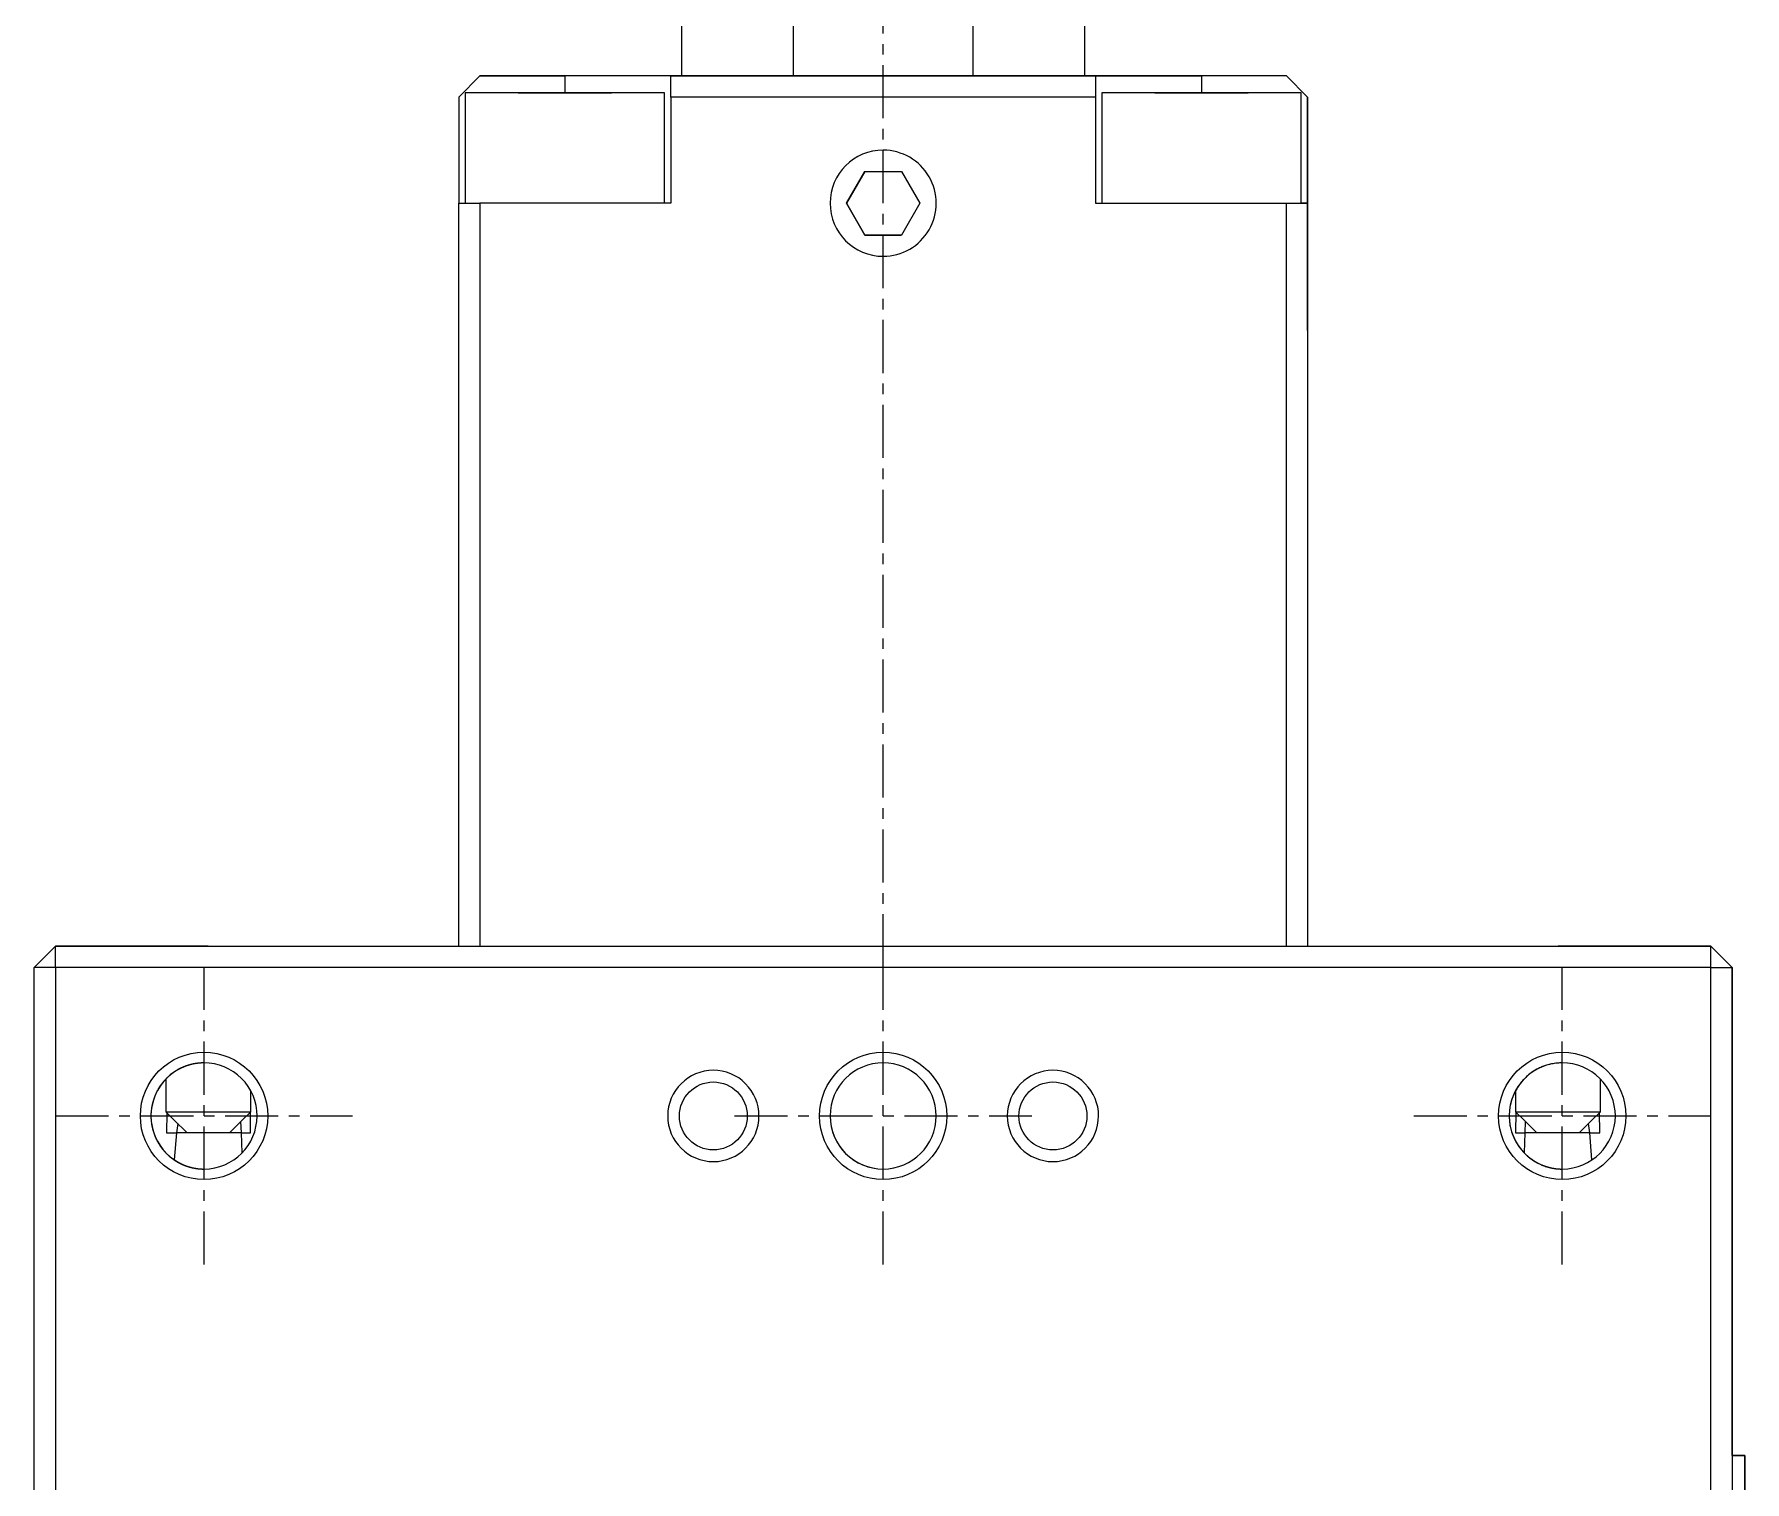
# Model space of a CAD drawing. Extents: x 67 to 344, y 71 to 375.
# Drawn here: x 102.65 to 142.95, y 171.96 to 206.06 of the extents above; entities that cross this region are included whole.
import ezdxf

# ---------------------------------------------------------------- set-up
doc = ezdxf.new("R2010")
doc.units = 0
doc.linetypes.add('CENTER', pattern=[2, 1.25, -0.25, 0.25, -0.25])
doc.layers.get('0').update_dxf_attribs({"linetype": 'CONTINUOUS'})

msp = doc.modelspace()

# ---------------------------------------------------------------- linework, layer by layer
at = {"color": 1, "linetype": 'CENTER'}
for p, q in [((122.646, 184.078), (122.646, 242.488)), ((106.646, 177.078), (106.646, 184.078)), ((122.646, 177.078), (122.646, 184.078)), ((138.646, 177.078), (138.646, 184.078)), ((103.146, 180.578), (110.146, 180.578)), ((119.146, 180.578), (126.146, 180.578)), ((135.146, 180.578), (142.146, 180.578))]:
    msp.add_line(p, q, dxfattribs=at)
at = {"color": 7, "linetype": 'CONTINUOUS'}
for p, q in [((117.896, 209.778), (117.896, 205.078)), ((120.524, 209.778), (120.524, 205.078)), ((124.767, 205.078), (124.767, 209.778)), ((127.396, 205.078), (127.396, 209.778)), ((113.146, 205.078), (112.646, 204.578)), ((117.646, 205.078), (113.146, 205.078)), ((113.146, 205.078), (113.146, 205.078)), ((113.146, 205.078), (115.146, 205.078)), ((117.646, 205.078), (115.146, 205.078)), ((117.646, 205.078), (127.646, 205.078)), ((117.896, 205.078), (117.646, 205.078)), ((117.646, 204.578), (117.646, 205.078)), ((127.396, 205.078), (117.896, 205.078)), ((132.146, 205.078), (127.396, 205.078)), ((127.646, 205.078), (127.646, 204.578)), ((127.646, 205.078), (130.146, 205.078)), ((132.146, 205.078), (130.146, 205.078)), ((132.646, 204.578), (132.146, 205.078)), ((132.146, 205.078), (132.146, 205.078)), ((132.146, 205.078), (132.646, 204.578)), ((112.646, 204.578), (112.646, 202.078)), ((112.796, 204.678), (112.796, 202.078)), ((117.496, 204.678), (112.796, 204.678)), ((117.496, 204.678), (112.796, 204.678)), ((115.146, 204.678), (114.046, 204.678)), ((114.046, 204.678), (115.146, 204.678)), ((115.146, 204.678), (116.246, 204.678)), ((116.246, 204.678), (115.146, 204.678)), ((117.496, 202.078), (117.496, 204.678)), ((127.646, 204.578), (117.646, 204.578)), ((117.646, 204.578), (117.646, 202.078)), ((127.646, 204.578), (127.646, 202.078)), ((127.796, 204.678), (127.796, 202.078)), ((132.496, 204.678), (127.796, 204.678)), ((132.496, 204.678), (127.796, 204.678)), ((130.146, 204.678), (129.046, 204.678)), ((129.046, 204.678), (130.146, 204.678)), ((130.146, 204.678), (131.246, 204.678)), ((131.246, 204.678), (130.146, 204.678)), ((132.496, 202.078), (132.496, 204.678)), ((132.646, 199.078), (132.646, 204.578)), ((132.646, 204.578), (132.646, 202.078)), ((132.646, 204.578), (132.646, 204.578)), ((122.213, 202.828), (121.78, 202.078)), ((121.78, 202.078), (122.213, 202.828)), ((122.213, 202.828), (123.079, 202.828)), ((123.079, 202.828), (123.512, 202.078)), ((112.646, 184.578), (112.646, 202.078)), ((112.646, 202.078), (112.796, 202.078)), ((112.646, 202.078), (113.146, 202.078)), ((113.146, 202.078), (113.146, 184.578)), ((117.646, 202.078), (113.146, 202.078)), ((117.646, 202.078), (117.496, 202.078)), ((121.78, 202.078), (122.213, 201.328)), ((122.213, 201.328), (121.78, 202.078)), ((123.512, 202.078), (123.079, 201.328)), ((127.646, 202.078), (132.146, 202.078)), ((127.646, 202.078), (127.796, 202.078)), ((132.146, 184.578), (132.146, 202.078)), ((132.146, 202.078), (132.646, 202.078)), ((132.646, 202.078), (132.496, 202.078)), ((132.646, 202.078), (132.646, 184.578)), ((122.213, 201.328), (123.079, 201.328)), ((123.079, 201.328), (122.213, 201.328)), ((132.646, 199.078), (132.646, 184.578)), ((132.646, 199.078), (132.646, 199.078)), ((103.146, 184.578), (102.646, 184.078)), ((103.146, 184.578), (113.146, 184.578)), ((103.146, 184.078), (103.146, 184.578)), ((103.996, 184.578), (103.146, 184.578)), ((103.146, 184.578), (103.146, 184.578)), ((106.746, 184.578), (103.996, 184.578)), ((113.146, 184.578), (132.146, 184.578)), ((113.146, 184.578), (132.146, 184.578)), ((132.146, 184.578), (142.146, 184.578)), ((141.296, 184.578), (138.546, 184.578)), ((141.707, 184.578), (141.296, 184.578)), ((142.146, 184.578), (141.707, 184.578)), ((142.146, 184.578), (142.396, 184.328)), ((142.146, 184.078), (142.146, 184.578)), ((142.146, 184.578), (142.646, 184.078)), ((142.646, 184.078), (142.146, 184.578)), ((142.146, 184.578), (142.146, 184.578)), ((142.396, 184.328), (142.646, 184.078)), ((102.646, 145.078), (102.646, 184.078)), ((103.146, 184.078), (102.646, 184.078)), ((142.146, 184.078), (103.146, 184.078)), ((103.146, 184.078), (103.146, 145.078)), ((142.146, 145.078), (142.146, 184.078)), ((142.146, 184.078), (142.646, 184.078)), ((142.646, 184.078), (142.646, 145.078)), ((142.646, 172.578), (142.646, 184.078)), ((142.646, 172.578), (142.646, 184.078)), ((142.646, 184.078), (142.646, 184.078)), ((142.646, 183.578), (142.646, 183.578)), ((142.646, 182.779), (142.646, 183.578)), ((142.646, 172.578), (142.646, 182.779)), ((142.646, 179.328), (142.646, 181.828)), ((142.646, 181.828), (142.646, 179.328)), ((105.746, 181.445), (105.746, 181.403)), ((105.746, 181.403), (105.746, 180.678)), ((139.546, 180.678), (139.546, 181.445)), ((107.746, 180.678), (107.746, 181.171)), ((137.546, 181.171), (137.546, 181.108)), ((137.546, 181.108), (137.546, 180.678)), ((105.746, 180.678), (105.946, 180.478)), ((105.746, 180.678), (107.742, 180.678)), ((107.546, 180.478), (107.746, 180.678)), ((107.742, 180.678), (107.746, 180.678)), ((137.546, 180.678), (137.746, 180.478)), ((137.546, 180.678), (137.549, 180.678)), ((137.549, 180.678), (139.523, 180.678)), ((139.346, 180.478), (139.546, 180.678)), ((139.523, 180.678), (139.546, 180.678)), ((105.759, 180.178), (105.997, 180.178)), ((105.946, 180.478), (106.246, 180.178)), ((105.997, 180.178), (105.946, 179.542)), ((106.026, 180.397), (105.997, 180.178)), ((106.246, 180.178), (105.997, 180.178)), ((107.246, 180.178), (106.246, 180.178)), ((107.246, 180.178), (107.546, 180.478)), ((107.258, 180.178), (107.246, 180.178)), ((107.529, 180.178), (107.258, 180.178)), ((107.529, 180.178), (107.517, 180.449)), ((107.546, 179.71), (107.529, 180.178)), ((107.529, 180.178), (107.745, 180.178)), ((137.547, 180.178), (137.762, 180.178)), ((137.746, 180.478), (138.046, 180.178)), ((137.762, 180.178), (137.746, 179.71)), ((137.775, 180.449), (137.762, 180.178)), ((138.046, 180.178), (137.762, 180.178)), ((139.046, 180.178), (138.046, 180.178)), ((139.046, 180.178), (139.346, 180.478)), ((139.059, 180.178), (139.046, 180.178)), ((139.294, 180.178), (139.059, 180.178)), ((139.294, 180.178), (139.266, 180.397)), ((139.346, 179.542), (139.294, 180.178)), ((139.294, 180.178), (139.533, 180.178)), ((142.646, 174.503), (142.646, 176.653)), ((142.646, 176.653), (142.646, 174.503)), ((142.646, 172.578), (142.646, 172.578)), ((142.646, 172.578), (142.946, 172.578)), ((142.946, 172.578), (142.646, 172.578)), ((142.946, 172.578), (142.946, 170.578)), ((142.946, 172.578), (142.946, 172.578)), ((142.946, 170.578), (142.946, 172.578))]:
    msp.add_line(p, q, dxfattribs=at)
at = {"color": 3, "linetype": 'CONTINUOUS'}
for p, q in [((115.146, 205.078), (115.146, 204.678)), ((127.646, 205.078), (127.646, 202.078)), ((130.146, 205.078), (130.146, 204.678)), ((105.746, 181.445), (105.746, 181.403)), ((137.546, 181.171), (137.546, 181.108)), ((105.769, 180.655), (105.759, 180.178)), ((107.745, 180.178), (107.742, 180.674)), ((137.549, 180.674), (137.547, 180.178)), ((139.533, 180.178), (139.523, 180.671)), ((106.246, 180.178), (105.997, 180.178)), ((107.483, 180.178), (107.272, 180.178)), ((107.529, 180.178), (107.483, 180.178)), ((137.547, 180.178), (137.549, 180.178)), ((138.055, 180.178), (137.762, 180.178)), ((139.232, 180.178), (139.072, 180.178)), ((139.294, 180.178), (139.232, 180.178))]:
    msp.add_line(p, q, dxfattribs=at)
at = {"color": 7, "linetype": 'CONTINUOUS'}
for points in [[(106.646, 181.828, 0), (106.637, 181.828, 0), (106.628, 181.827, 0), (106.618, 181.827, 0), (106.609, 181.827, 0), (106.6, 181.827, 0), (106.591, 181.826, 0), (106.582, 181.826, 0), (106.573, 181.825, 0), (106.564, 181.825, 0), (106.555, 181.824, 0), (106.546, 181.824, 0), (106.537, 181.823, 0), (106.528, 181.822, 0), (106.519, 181.821, 0), (106.51, 181.82, 0), (106.501, 181.819, 0), (106.492, 181.818, 0), (106.483, 181.817, 0), (106.474, 181.816, 0), (106.465, 181.814, 0), (106.456, 181.813, 0), (106.447, 181.812, 0), (106.438, 181.81, 0), (106.429, 181.809, 0), (106.42, 181.807, 0), (106.412, 181.805, 0), (106.403, 181.804, 0), (106.394, 181.802, 0), (106.385, 181.8, 0), (106.376, 181.798, 0), (106.367, 181.796, 0), (106.358, 181.794, 0), (106.35, 181.792, 0), (106.341, 181.79, 0), (106.332, 181.788, 0), (106.323, 181.785, 0), (106.315, 181.783, 0), (106.306, 181.781, 0), (106.297, 181.778, 0), (106.288, 181.775, 0), (106.28, 181.773, 0), (106.271, 181.77, 0), (106.262, 181.767, 0), (106.254, 181.765, 0), (106.245, 181.762, 0), (106.237, 181.759, 0), (106.228, 181.756, 0), (106.22, 181.753, 0), (106.211, 181.75, 0), (106.203, 181.746, 0), (106.194, 181.743, 0), (106.186, 181.74, 0), (106.177, 181.737, 0), (106.169, 181.733, 0), (106.161, 181.73, 0), (106.152, 181.726, 0), (106.144, 181.723, 0), (106.136, 181.719, 0), (106.127, 181.715, 0), (106.119, 181.711, 0), (106.111, 181.708, 0), (106.103, 181.704, 0), (106.095, 181.7, 0), (106.087, 181.696, 0), (106.079, 181.692, 0), (106.07, 181.687, 0), (106.062, 181.683, 0), (106.054, 181.679, 0), (106.046, 181.675, 0), (106.039, 181.67, 0), (106.031, 181.666, 0), (106.023, 181.661, 0), (106.015, 181.657, 0), (106.007, 181.652, 0), (105.999, 181.648, 0), (105.992, 181.643, 0), (105.984, 181.638, 0), (105.976, 181.633, 0), (105.969, 181.628, 0), (105.961, 181.623, 0), (105.953, 181.618, 0), (105.946, 181.613, 0), (105.938, 181.608, 0), (105.931, 181.603, 0), (105.924, 181.598, 0), (105.916, 181.593, 0), (105.909, 181.587, 0), (105.902, 181.582, 0), (105.894, 181.577, 0), (105.887, 181.571, 0), (105.88, 181.566, 0), (105.873, 181.56, 0), (105.866, 181.554, 0), (105.859, 181.549, 0), (105.852, 181.543, 0), (105.845, 181.537, 0), (105.838, 181.531, 0), (105.831, 181.526, 0), (105.824, 181.52, 0), (105.817, 181.514, 0), (105.81, 181.508, 0), (105.804, 181.502, 0), (105.797, 181.495, 0), (105.79, 181.489, 0), (105.784, 181.483, 0), (105.777, 181.477, 0), (105.771, 181.47, 0), (105.764, 181.464, 0), (105.758, 181.458, 0), (105.752, 181.451, 0), (105.745, 181.445, 0), (105.739, 181.438, 0), (105.733, 181.432, 0), (105.727, 181.425, 0), (105.721, 181.418, 0), (105.714, 181.412, 0), (105.708, 181.405, 0), (105.703, 181.398, 0), (105.697, 181.391, 0), (105.691, 181.384, 0), (105.685, 181.377, 0), (105.679, 181.37, 0), (105.673, 181.363, 0), (105.668, 181.356, 0), (105.662, 181.349, 0), (105.657, 181.342, 0), (105.651, 181.335, 0), (105.646, 181.328, 0)], [(106.646, 181.828, 0), (106.642, 181.828, 0), (106.638, 181.828, 0), (106.634, 181.828, 0), (106.63, 181.827, 0), (106.626, 181.827, 0), (106.622, 181.827, 0), (106.617, 181.827, 0), (106.613, 181.827, 0), (106.609, 181.827, 0), (106.605, 181.827, 0), (106.601, 181.827, 0), (106.597, 181.827, 0), (106.593, 181.826, 0), (106.589, 181.826, 0), (106.585, 181.826, 0), (106.581, 181.826, 0), (106.577, 181.826, 0), (106.573, 181.825, 0), (106.569, 181.825, 0), (106.565, 181.825, 0), (106.561, 181.825, 0), (106.557, 181.824, 0), (106.553, 181.824, 0), (106.549, 181.824, 0), (106.545, 181.824, 0), (106.541, 181.823, 0), (106.537, 181.823, 0), (106.533, 181.823, 0), (106.529, 181.822, 0), (106.525, 181.822, 0), (106.521, 181.821, 0), (106.517, 181.821, 0), (106.513, 181.821, 0), (106.509, 181.82, 0), (106.505, 181.82, 0), (106.501, 181.819, 0), (106.497, 181.819, 0), (106.493, 181.818, 0), (106.489, 181.818, 0), (106.485, 181.817, 0), (106.481, 181.817, 0), (106.477, 181.816, 0), (106.473, 181.816, 0), (106.469, 181.815, 0), (106.465, 181.815, 0), (106.461, 181.814, 0), (106.457, 181.813, 0), (106.453, 181.813, 0), (106.45, 181.812, 0), (106.446, 181.811, 0), (106.442, 181.811, 0), (106.438, 181.81, 0), (106.434, 181.809, 0), (106.43, 181.809, 0), (106.426, 181.808, 0), (106.422, 181.807, 0), (106.418, 181.807, 0), (106.414, 181.806, 0), (106.41, 181.805, 0), (106.406, 181.804, 0), (106.402, 181.804, 0), (106.398, 181.803, 0), (106.394, 181.802, 0), (106.39, 181.801, 0), (106.386, 181.8, 0), (106.382, 181.8, 0), (106.378, 181.799, 0), (106.375, 181.798, 0), (106.371, 181.797, 0), (106.367, 181.796, 0), (106.363, 181.795, 0), (106.359, 181.794, 0), (106.355, 181.793, 0), (106.351, 181.792, 0), (106.347, 181.791, 0), (106.343, 181.79, 0), (106.339, 181.789, 0), (106.335, 181.788, 0), (106.332, 181.787, 0), (106.328, 181.786, 0), (106.324, 181.785, 0), (106.32, 181.784, 0), (106.316, 181.783, 0), (106.312, 181.782, 0), (106.308, 181.781, 0), (106.304, 181.78, 0), (106.301, 181.779, 0), (106.297, 181.778, 0), (106.293, 181.777, 0), (106.289, 181.776, 0), (106.285, 181.774, 0), (106.281, 181.773, 0), (106.277, 181.772, 0), (106.274, 181.771, 0), (106.27, 181.77, 0), (106.266, 181.769, 0), (106.262, 181.767, 0), (106.258, 181.766, 0), (106.254, 181.765, 0), (106.251, 181.764, 0), (106.247, 181.762, 0), (106.243, 181.761, 0), (106.239, 181.76, 0), (106.235, 181.758, 0), (106.232, 181.757, 0), (106.228, 181.756, 0), (106.224, 181.754, 0), (106.22, 181.753, 0), (106.217, 181.752, 0), (106.213, 181.75, 0), (106.209, 181.749, 0), (106.205, 181.747, 0), (106.201, 181.746, 0), (106.198, 181.745, 0), (106.194, 181.743, 0), (106.19, 181.742, 0), (106.186, 181.74, 0), (106.183, 181.739, 0), (106.179, 181.737, 0), (106.175, 181.736, 0), (106.172, 181.734, 0), (106.168, 181.733, 0), (106.164, 181.731, 0), (106.16, 181.73, 0), (106.157, 181.728, 0), (106.153, 181.726, 0), (106.149, 181.725, 0), (106.146, 181.723, 0)], [(138.646, 181.828, 0), (138.615, 181.827, 0), (138.584, 181.826, 0), (138.554, 181.824, 0), (138.523, 181.822, 0), (138.493, 181.818, 0), (138.462, 181.814, 0), (138.432, 181.809, 0), (138.402, 181.804, 0), (138.372, 181.797, 0), (138.342, 181.79, 0), (138.312, 181.782, 0), (138.283, 181.774, 0), (138.254, 181.764, 0), (138.225, 181.755, 0), (138.196, 181.744, 0), (138.167, 181.732, 0), (138.139, 181.72, 0), (138.111, 181.708, 0), (138.084, 181.694, 0), (138.056, 181.68, 0), (138.029, 181.665, 0), (138.003, 181.65, 0), (137.977, 181.634, 0), (137.951, 181.617, 0), (137.926, 181.6, 0), (137.901, 181.582, 0), (137.877, 181.563, 0), (137.853, 181.544, 0), (137.829, 181.524, 0), (137.806, 181.504, 0), (137.784, 181.483, 0), (137.762, 181.461, 0), (137.74, 181.44, 0), (137.719, 181.417, 0), (137.699, 181.394, 0), (137.679, 181.371, 0), (137.66, 181.347, 0), (137.642, 181.322, 0), (137.624, 181.297, 0), (137.606, 181.272, 0), (137.59, 181.246, 0), (137.573, 181.22, 0), (137.558, 181.194, 0), (137.543, 181.167, 0), (137.529, 181.14, 0), (137.516, 181.112, 0), (137.503, 181.084, 0), (137.491, 181.056, 0), (137.479, 181.027, 0), (137.469, 180.999, 0), (137.459, 180.97, 0), (137.449, 180.94, 0), (137.441, 180.911, 0), (137.433, 180.881, 0), (137.426, 180.851, 0), (137.42, 180.821, 0), (137.414, 180.791, 0), (137.409, 180.761, 0), (137.405, 180.731, 0), (137.402, 180.7, 0), (137.399, 180.67, 0), (137.397, 180.639, 0), (137.396, 180.608, 0), (137.396, 180.578, 0), (137.396, 180.547, 0), (137.397, 180.516, 0), (137.399, 180.486, 0), (137.402, 180.455, 0), (137.405, 180.425, 0), (137.409, 180.394, 0), (137.414, 180.364, 0), (137.42, 180.334, 0), (137.426, 180.304, 0), (137.433, 180.274, 0), (137.441, 180.244, 0), (137.449, 180.215, 0), (137.459, 180.185, 0), (137.469, 180.156, 0), (137.479, 180.128, 0), (137.491, 180.099, 0), (137.503, 180.071, 0), (137.516, 180.043, 0), (137.529, 180.016, 0), (137.543, 179.988, 0), (137.558, 179.961, 0), (137.573, 179.935, 0), (137.59, 179.909, 0), (137.606, 179.883, 0), (137.624, 179.858, 0), (137.642, 179.833, 0), (137.66, 179.809, 0), (137.679, 179.785, 0), (137.699, 179.761, 0), (137.719, 179.738, 0), (137.74, 179.716, 0), (137.762, 179.694, 0), (137.784, 179.672, 0), (137.806, 179.651, 0), (137.829, 179.631, 0), (137.853, 179.611, 0), (137.877, 179.592, 0), (137.901, 179.574, 0), (137.926, 179.556, 0), (137.951, 179.538, 0), (137.977, 179.522, 0), (138.003, 179.505, 0), (138.029, 179.49, 0), (138.056, 179.475, 0), (138.084, 179.461, 0), (138.111, 179.448, 0), (138.139, 179.435, 0), (138.167, 179.423, 0), (138.196, 179.411, 0), (138.225, 179.401, 0), (138.254, 179.391, 0), (138.283, 179.381, 0), (138.312, 179.373, 0), (138.342, 179.365, 0), (138.372, 179.358, 0), (138.402, 179.352, 0), (138.432, 179.346, 0), (138.462, 179.341, 0), (138.493, 179.337, 0), (138.523, 179.334, 0), (138.554, 179.331, 0), (138.584, 179.329, 0), (138.615, 179.328, 0), (138.646, 179.328, 0)], [(106.146, 181.723, 0), (106.141, 181.721, 0), (106.136, 181.719, 0), (106.132, 181.717, 0), (106.127, 181.715, 0), (106.123, 181.713, 0), (106.118, 181.711, 0), (106.114, 181.709, 0), (106.109, 181.707, 0), (106.104, 181.704, 0), (106.1, 181.702, 0), (106.095, 181.7, 0), (106.091, 181.698, 0), (106.086, 181.695, 0), (106.082, 181.693, 0), (106.077, 181.691, 0), (106.073, 181.689, 0), (106.068, 181.686, 0), (106.064, 181.684, 0), (106.059, 181.682, 0), (106.055, 181.679, 0), (106.051, 181.677, 0), (106.046, 181.674, 0), (106.042, 181.672, 0), (106.037, 181.67, 0), (106.033, 181.667, 0), (106.029, 181.665, 0), (106.024, 181.662, 0), (106.02, 181.66, 0), (106.015, 181.657, 0), (106.011, 181.655, 0), (106.007, 181.652, 0), (106.002, 181.649, 0), (105.998, 181.647, 0), (105.994, 181.644, 0), (105.99, 181.642, 0), (105.985, 181.639, 0), (105.981, 181.636, 0), (105.977, 181.634, 0), (105.972, 181.631, 0), (105.968, 181.628, 0), (105.964, 181.625, 0), (105.96, 181.623, 0), (105.956, 181.62, 0), (105.951, 181.617, 0), (105.947, 181.614, 0), (105.943, 181.611, 0), (105.939, 181.609, 0), (105.935, 181.606, 0), (105.931, 181.603, 0), (105.926, 181.6, 0), (105.922, 181.597, 0), (105.918, 181.594, 0), (105.914, 181.591, 0), (105.91, 181.588, 0), (105.906, 181.585, 0), (105.902, 181.582, 0), (105.898, 181.579, 0), (105.894, 181.576, 0), (105.89, 181.573, 0), (105.886, 181.57, 0), (105.882, 181.567, 0), (105.878, 181.564, 0), (105.874, 181.561, 0), (105.87, 181.558, 0), (105.866, 181.555, 0), (105.862, 181.552, 0), (105.858, 181.548, 0), (105.854, 181.545, 0), (105.85, 181.542, 0), (105.847, 181.539, 0), (105.843, 181.536, 0), (105.839, 181.532, 0), (105.835, 181.529, 0), (105.831, 181.526, 0), (105.827, 181.522, 0), (105.824, 181.519, 0), (105.82, 181.516, 0), (105.816, 181.513, 0), (105.812, 181.509, 0), (105.808, 181.506, 0), (105.805, 181.502, 0), (105.801, 181.499, 0), (105.797, 181.496, 0), (105.794, 181.492, 0), (105.79, 181.489, 0), (105.786, 181.485, 0), (105.783, 181.482, 0), (105.779, 181.478, 0), (105.775, 181.475, 0), (105.772, 181.471, 0), (105.768, 181.468, 0), (105.765, 181.464, 0), (105.761, 181.461, 0), (105.757, 181.457, 0), (105.754, 181.454, 0), (105.75, 181.45, 0), (105.747, 181.446, 0), (105.743, 181.443, 0), (105.74, 181.439, 0), (105.736, 181.435, 0), (105.733, 181.432, 0), (105.73, 181.428, 0), (105.726, 181.424, 0), (105.723, 181.421, 0), (105.719, 181.417, 0), (105.716, 181.413, 0), (105.713, 181.409, 0), (105.709, 181.406, 0), (105.706, 181.402, 0), (105.703, 181.398, 0), (105.699, 181.394, 0), (105.696, 181.39, 0), (105.693, 181.387, 0), (105.69, 181.383, 0), (105.686, 181.379, 0), (105.683, 181.375, 0), (105.68, 181.371, 0), (105.677, 181.367, 0), (105.673, 181.363, 0), (105.67, 181.359, 0), (105.667, 181.355, 0), (105.664, 181.352, 0), (105.661, 181.348, 0), (105.658, 181.344, 0), (105.655, 181.34, 0), (105.652, 181.336, 0), (105.649, 181.332, 0), (105.646, 181.328, 0)], [(138.214, 181.751, 0), (138.214, 181.751, 0), (138.213, 181.75, 0), (138.213, 181.75, 0), (138.212, 181.75, 0), (138.211, 181.75, 0), (138.211, 181.75, 0), (138.21, 181.749, 0), (138.21, 181.749, 0), (138.209, 181.749, 0), (138.209, 181.749, 0), (138.208, 181.749, 0), (138.208, 181.748, 0), (138.207, 181.748, 0), (138.207, 181.748, 0), (138.206, 181.748, 0), (138.206, 181.748, 0), (138.205, 181.747, 0), (138.204, 181.747, 0), (138.204, 181.747, 0), (138.203, 181.747, 0), (138.203, 181.747, 0), (138.202, 181.746, 0), (138.202, 181.746, 0), (138.201, 181.746, 0), (138.201, 181.746, 0), (138.2, 181.746, 0), (138.2, 181.745, 0), (138.199, 181.745, 0), (138.199, 181.745, 0), (138.198, 181.745, 0), (138.197, 181.744, 0), (138.197, 181.744, 0), (138.196, 181.744, 0), (138.196, 181.744, 0), (138.195, 181.744, 0), (138.195, 181.743, 0), (138.194, 181.743, 0), (138.194, 181.743, 0), (138.193, 181.743, 0), (138.193, 181.743, 0), (138.192, 181.742, 0), (138.192, 181.742, 0), (138.191, 181.742, 0), (138.19, 181.742, 0), (138.19, 181.742, 0), (138.189, 181.741, 0), (138.189, 181.741, 0), (138.188, 181.741, 0), (138.188, 181.741, 0), (138.187, 181.74, 0), (138.187, 181.74, 0), (138.186, 181.74, 0), (138.186, 181.74, 0), (138.185, 181.74, 0), (138.185, 181.739, 0), (138.184, 181.739, 0), (138.183, 181.739, 0), (138.183, 181.739, 0), (138.182, 181.739, 0), (138.182, 181.738, 0), (138.181, 181.738, 0), (138.181, 181.738, 0), (138.18, 181.738, 0), (138.18, 181.738, 0), (138.179, 181.737, 0), (138.179, 181.737, 0), (138.178, 181.737, 0), (138.178, 181.737, 0), (138.177, 181.736, 0), (138.176, 181.736, 0), (138.176, 181.736, 0), (138.175, 181.736, 0), (138.175, 181.736, 0), (138.174, 181.735, 0), (138.174, 181.735, 0), (138.173, 181.735, 0), (138.173, 181.735, 0), (138.172, 181.734, 0), (138.172, 181.734, 0), (138.171, 181.734, 0), (138.171, 181.734, 0), (138.17, 181.734, 0), (138.17, 181.733, 0), (138.169, 181.733, 0), (138.168, 181.733, 0), (138.168, 181.733, 0), (138.167, 181.732, 0), (138.167, 181.732, 0), (138.166, 181.732, 0), (138.166, 181.732, 0), (138.165, 181.732, 0), (138.165, 181.731, 0), (138.164, 181.731, 0), (138.164, 181.731, 0), (138.163, 181.731, 0), (138.163, 181.73, 0), (138.162, 181.73, 0), (138.162, 181.73, 0), (138.161, 181.73, 0), (138.16, 181.73, 0), (138.16, 181.729, 0), (138.159, 181.729, 0), (138.159, 181.729, 0), (138.158, 181.729, 0), (138.158, 181.728, 0), (138.157, 181.728, 0), (138.157, 181.728, 0), (138.156, 181.728, 0), (138.156, 181.728, 0), (138.155, 181.727, 0), (138.155, 181.727, 0), (138.154, 181.727, 0), (138.154, 181.727, 0), (138.153, 181.726, 0), (138.153, 181.726, 0), (138.152, 181.726, 0), (138.151, 181.726, 0), (138.151, 181.726, 0), (138.15, 181.725, 0), (138.15, 181.725, 0), (138.149, 181.725, 0), (138.149, 181.725, 0), (138.148, 181.724, 0), (138.148, 181.724, 0), (138.147, 181.724, 0), (138.147, 181.724, 0), (138.146, 181.723, 0), (138.146, 181.723, 0)], [(105.646, 181.328, 0), (105.638, 181.317, 0), (105.631, 181.307, 0), (105.623, 181.297, 0), (105.616, 181.287, 0), (105.609, 181.276, 0), (105.602, 181.266, 0), (105.595, 181.255, 0), (105.589, 181.245, 0), (105.582, 181.234, 0), (105.575, 181.223, 0), (105.569, 181.213, 0), (105.563, 181.202, 0), (105.556, 181.191, 0), (105.55, 181.18, 0), (105.544, 181.169, 0), (105.538, 181.158, 0), (105.533, 181.147, 0), (105.527, 181.135, 0), (105.521, 181.124, 0), (105.516, 181.113, 0), (105.511, 181.101, 0), (105.505, 181.09, 0), (105.5, 181.078, 0), (105.495, 181.067, 0), (105.491, 181.055, 0), (105.486, 181.044, 0), (105.481, 181.032, 0), (105.477, 181.02, 0), (105.472, 181.008, 0), (105.468, 180.997, 0), (105.464, 180.985, 0), (105.46, 180.973, 0), (105.456, 180.961, 0), (105.452, 180.949, 0), (105.448, 180.937, 0), (105.445, 180.925, 0), (105.441, 180.913, 0), (105.438, 180.901, 0), (105.435, 180.888, 0), (105.432, 180.876, 0), (105.429, 180.864, 0), (105.426, 180.852, 0), (105.423, 180.84, 0), (105.421, 180.827, 0), (105.418, 180.815, 0), (105.416, 180.803, 0), (105.414, 180.79, 0), (105.412, 180.778, 0), (105.41, 180.765, 0), (105.408, 180.753, 0), (105.406, 180.741, 0), (105.405, 180.728, 0), (105.403, 180.716, 0), (105.402, 180.703, 0), (105.401, 180.691, 0), (105.4, 180.678, 0), (105.399, 180.665, 0), (105.398, 180.653, 0), (105.397, 180.64, 0), (105.397, 180.628, 0), (105.396, 180.615, 0), (105.396, 180.603, 0), (105.396, 180.59, 0), (105.396, 180.578, 0), (105.396, 180.565, 0), (105.396, 180.552, 0), (105.396, 180.54, 0), (105.397, 180.527, 0), (105.397, 180.515, 0), (105.398, 180.502, 0), (105.399, 180.49, 0), (105.4, 180.477, 0), (105.401, 180.465, 0), (105.402, 180.452, 0), (105.403, 180.44, 0), (105.405, 180.427, 0), (105.406, 180.415, 0), (105.408, 180.402, 0), (105.41, 180.39, 0), (105.412, 180.377, 0), (105.414, 180.365, 0), (105.416, 180.353, 0), (105.418, 180.34, 0), (105.421, 180.328, 0), (105.423, 180.316, 0), (105.426, 180.303, 0), (105.429, 180.291, 0), (105.432, 180.279, 0), (105.435, 180.267, 0), (105.438, 180.255, 0), (105.441, 180.242, 0), (105.445, 180.23, 0), (105.448, 180.218, 0), (105.452, 180.206, 0), (105.456, 180.194, 0), (105.46, 180.182, 0), (105.464, 180.17, 0), (105.468, 180.159, 0), (105.472, 180.147, 0), (105.477, 180.135, 0), (105.481, 180.123, 0), (105.486, 180.112, 0), (105.491, 180.1, 0), (105.495, 180.088, 0), (105.5, 180.077, 0), (105.505, 180.065, 0), (105.511, 180.054, 0), (105.516, 180.042, 0), (105.521, 180.031, 0), (105.527, 180.02, 0), (105.533, 180.009, 0), (105.538, 179.997, 0), (105.544, 179.986, 0), (105.55, 179.975, 0), (105.556, 179.964, 0), (105.563, 179.953, 0), (105.569, 179.943, 0), (105.575, 179.932, 0), (105.582, 179.921, 0), (105.589, 179.91, 0), (105.595, 179.9, 0), (105.602, 179.889, 0), (105.609, 179.879, 0), (105.616, 179.868, 0), (105.623, 179.858, 0), (105.631, 179.848, 0), (105.638, 179.838, 0), (105.646, 179.828, 0)], [(105.646, 181.328, 0), (105.638, 181.317, 0), (105.631, 181.307, 0), (105.623, 181.297, 0), (105.616, 181.287, 0), (105.609, 181.276, 0), (105.602, 181.266, 0), (105.595, 181.255, 0), (105.589, 181.245, 0), (105.582, 181.234, 0), (105.575, 181.223, 0), (105.569, 181.213, 0), (105.563, 181.202, 0), (105.556, 181.191, 0), (105.55, 181.18, 0), (105.544, 181.169, 0), (105.538, 181.158, 0), (105.533, 181.147, 0), (105.527, 181.135, 0), (105.521, 181.124, 0), (105.516, 181.113, 0), (105.511, 181.101, 0), (105.505, 181.09, 0), (105.5, 181.078, 0), (105.495, 181.067, 0), (105.49, 181.055, 0), (105.486, 181.044, 0), (105.481, 181.032, 0), (105.477, 181.02, 0), (105.472, 181.008, 0), (105.468, 180.997, 0), (105.464, 180.985, 0), (105.46, 180.973, 0), (105.456, 180.961, 0), (105.452, 180.949, 0), (105.448, 180.937, 0), (105.445, 180.925, 0), (105.441, 180.913, 0), (105.438, 180.901, 0), (105.435, 180.888, 0), (105.432, 180.876, 0), (105.429, 180.864, 0), (105.426, 180.852, 0), (105.423, 180.84, 0), (105.421, 180.827, 0), (105.418, 180.815, 0), (105.416, 180.803, 0), (105.414, 180.79, 0), (105.412, 180.778, 0), (105.41, 180.765, 0), (105.408, 180.753, 0), (105.406, 180.741, 0), (105.405, 180.728, 0), (105.403, 180.716, 0), (105.402, 180.703, 0), (105.401, 180.691, 0), (105.4, 180.678, 0), (105.399, 180.665, 0), (105.398, 180.653, 0), (105.397, 180.64, 0), (105.397, 180.628, 0), (105.396, 180.615, 0), (105.396, 180.603, 0), (105.396, 180.59, 0), (105.396, 180.578, 0), (105.396, 180.565, 0), (105.396, 180.552, 0), (105.396, 180.54, 0), (105.397, 180.527, 0), (105.397, 180.515, 0), (105.398, 180.502, 0), (105.399, 180.49, 0), (105.4, 180.477, 0), (105.401, 180.465, 0), (105.402, 180.452, 0), (105.403, 180.44, 0), (105.405, 180.427, 0), (105.406, 180.415, 0), (105.408, 180.402, 0), (105.41, 180.39, 0), (105.412, 180.377, 0), (105.414, 180.365, 0), (105.416, 180.353, 0), (105.418, 180.34, 0), (105.421, 180.328, 0), (105.423, 180.316, 0), (105.426, 180.303, 0), (105.429, 180.291, 0), (105.432, 180.279, 0), (105.435, 180.267, 0), (105.438, 180.255, 0), (105.441, 180.242, 0), (105.445, 180.23, 0), (105.448, 180.218, 0), (105.452, 180.206, 0), (105.456, 180.194, 0), (105.46, 180.182, 0), (105.464, 180.17, 0), (105.468, 180.159, 0), (105.472, 180.147, 0), (105.477, 180.135, 0), (105.481, 180.123, 0), (105.486, 180.112, 0), (105.49, 180.1, 0), (105.495, 180.088, 0), (105.5, 180.077, 0), (105.505, 180.065, 0), (105.511, 180.054, 0), (105.516, 180.042, 0), (105.521, 180.031, 0), (105.527, 180.02, 0), (105.533, 180.009, 0), (105.538, 179.997, 0), (105.544, 179.986, 0), (105.55, 179.975, 0), (105.556, 179.964, 0), (105.563, 179.953, 0), (105.569, 179.943, 0), (105.575, 179.932, 0), (105.582, 179.921, 0), (105.589, 179.91, 0), (105.595, 179.9, 0), (105.602, 179.889, 0), (105.609, 179.879, 0), (105.616, 179.868, 0), (105.623, 179.858, 0), (105.631, 179.848, 0), (105.638, 179.838, 0), (105.646, 179.828, 0)], [(105.646, 179.828, 0), (105.649, 179.824, 0), (105.652, 179.82, 0), (105.655, 179.816, 0), (105.658, 179.812, 0), (105.661, 179.808, 0), (105.664, 179.804, 0), (105.667, 179.8, 0), (105.67, 179.796, 0), (105.673, 179.792, 0), (105.677, 179.788, 0), (105.68, 179.784, 0), (105.683, 179.78, 0), (105.686, 179.776, 0), (105.69, 179.772, 0), (105.693, 179.769, 0), (105.696, 179.765, 0), (105.699, 179.761, 0), (105.703, 179.757, 0), (105.706, 179.753, 0), (105.709, 179.75, 0), (105.713, 179.746, 0), (105.716, 179.742, 0), (105.719, 179.738, 0), (105.723, 179.735, 0), (105.726, 179.731, 0), (105.73, 179.727, 0), (105.733, 179.723, 0), (105.736, 179.72, 0), (105.74, 179.716, 0), (105.743, 179.712, 0), (105.747, 179.709, 0), (105.75, 179.705, 0), (105.754, 179.702, 0), (105.757, 179.698, 0), (105.761, 179.694, 0), (105.765, 179.691, 0), (105.768, 179.687, 0), (105.772, 179.684, 0), (105.775, 179.68, 0), (105.779, 179.677, 0), (105.783, 179.673, 0), (105.786, 179.67, 0), (105.79, 179.666, 0), (105.794, 179.663, 0), (105.797, 179.66, 0), (105.801, 179.656, 0), (105.805, 179.653, 0), (105.808, 179.649, 0), (105.812, 179.646, 0), (105.816, 179.643, 0), (105.82, 179.639, 0), (105.824, 179.636, 0), (105.827, 179.633, 0), (105.831, 179.629, 0), (105.835, 179.626, 0), (105.839, 179.623, 0), (105.843, 179.62, 0), (105.847, 179.616, 0), (105.85, 179.613, 0), (105.854, 179.61, 0), (105.858, 179.607, 0), (105.862, 179.604, 0), (105.866, 179.6, 0), (105.87, 179.597, 0), (105.874, 179.594, 0), (105.878, 179.591, 0), (105.882, 179.588, 0), (105.886, 179.585, 0), (105.89, 179.582, 0), (105.894, 179.579, 0), (105.898, 179.576, 0), (105.902, 179.573, 0), (105.906, 179.57, 0), (105.91, 179.567, 0), (105.914, 179.564, 0), (105.918, 179.561, 0), (105.922, 179.558, 0), (105.926, 179.555, 0), (105.931, 179.552, 0), (105.935, 179.549, 0), (105.939, 179.547, 0), (105.943, 179.544, 0), (105.947, 179.541, 0), (105.951, 179.538, 0), (105.956, 179.535, 0), (105.96, 179.533, 0), (105.964, 179.53, 0), (105.968, 179.527, 0), (105.972, 179.524, 0), (105.977, 179.522, 0), (105.981, 179.519, 0), (105.985, 179.516, 0), (105.99, 179.514, 0), (105.994, 179.511, 0), (105.998, 179.508, 0), (106.002, 179.506, 0), (106.007, 179.503, 0), (106.011, 179.501, 0), (106.015, 179.498, 0), (106.02, 179.496, 0), (106.024, 179.493, 0), (106.029, 179.491, 0), (106.033, 179.488, 0), (106.037, 179.486, 0), (106.042, 179.483, 0), (106.046, 179.481, 0), (106.051, 179.478, 0), (106.055, 179.476, 0), (106.059, 179.474, 0), (106.064, 179.471, 0), (106.068, 179.469, 0), (106.073, 179.467, 0), (106.077, 179.464, 0), (106.082, 179.462, 0), (106.086, 179.46, 0), (106.091, 179.457, 0), (106.095, 179.455, 0), (106.1, 179.453, 0), (106.104, 179.451, 0), (106.109, 179.449, 0), (106.114, 179.446, 0), (106.118, 179.444, 0), (106.123, 179.442, 0), (106.127, 179.44, 0), (106.132, 179.438, 0), (106.136, 179.436, 0), (106.141, 179.434, 0), (106.146, 179.432, 0)], [(105.646, 179.828, 0), (105.651, 179.82, 0), (105.657, 179.813, 0), (105.662, 179.806, 0), (105.668, 179.799, 0), (105.673, 179.792, 0), (105.679, 179.785, 0), (105.685, 179.778, 0), (105.691, 179.771, 0), (105.697, 179.764, 0), (105.703, 179.757, 0), (105.708, 179.75, 0), (105.714, 179.744, 0), (105.721, 179.737, 0), (105.727, 179.73, 0), (105.733, 179.724, 0), (105.739, 179.717, 0), (105.745, 179.71, 0), (105.752, 179.704, 0), (105.758, 179.697, 0), (105.764, 179.691, 0), (105.771, 179.685, 0), (105.777, 179.678, 0), (105.784, 179.672, 0), (105.79, 179.666, 0), (105.797, 179.66, 0), (105.804, 179.654, 0), (105.81, 179.648, 0), (105.817, 179.642, 0), (105.824, 179.636, 0), (105.831, 179.63, 0), (105.838, 179.624, 0), (105.845, 179.618, 0), (105.852, 179.612, 0), (105.859, 179.606, 0), (105.866, 179.601, 0), (105.873, 179.595, 0), (105.88, 179.59, 0), (105.887, 179.584, 0), (105.894, 179.579, 0), (105.902, 179.573, 0), (105.909, 179.568, 0), (105.916, 179.562, 0), (105.924, 179.557, 0), (105.931, 179.552, 0), (105.938, 179.547, 0), (105.946, 179.542, 0), (105.953, 179.537, 0), (105.961, 179.532, 0), (105.969, 179.527, 0), (105.976, 179.522, 0), (105.984, 179.517, 0), (105.992, 179.512, 0), (105.999, 179.508, 0), (106.007, 179.503, 0), (106.015, 179.498, 0), (106.023, 179.494, 0), (106.031, 179.489, 0), (106.039, 179.485, 0), (106.046, 179.481, 0), (106.054, 179.476, 0), (106.062, 179.472, 0), (106.07, 179.468, 0), (106.079, 179.464, 0), (106.087, 179.46, 0), (106.095, 179.456, 0), (106.103, 179.452, 0), (106.111, 179.448, 0), (106.119, 179.444, 0), (106.127, 179.44, 0), (106.136, 179.436, 0), (106.144, 179.433, 0), (106.152, 179.429, 0), (106.161, 179.426, 0), (106.169, 179.422, 0), (106.177, 179.419, 0), (106.186, 179.415, 0), (106.194, 179.412, 0), (106.203, 179.409, 0), (106.211, 179.406, 0), (106.22, 179.402, 0), (106.228, 179.399, 0), (106.237, 179.396, 0), (106.245, 179.393, 0), (106.254, 179.391, 0), (106.262, 179.388, 0), (106.271, 179.385, 0), (106.28, 179.382, 0), (106.288, 179.38, 0), (106.297, 179.377, 0), (106.306, 179.375, 0), (106.315, 179.372, 0), (106.323, 179.37, 0), (106.332, 179.368, 0), (106.341, 179.365, 0), (106.35, 179.363, 0), (106.358, 179.361, 0), (106.367, 179.359, 0), (106.376, 179.357, 0), (106.385, 179.355, 0), (106.394, 179.353, 0), (106.403, 179.351, 0), (106.412, 179.35, 0), (106.42, 179.348, 0), (106.429, 179.346, 0), (106.438, 179.345, 0), (106.447, 179.343, 0), (106.456, 179.342, 0), (106.465, 179.341, 0), (106.474, 179.339, 0), (106.483, 179.338, 0), (106.492, 179.337, 0), (106.501, 179.336, 0), (106.51, 179.335, 0), (106.519, 179.334, 0), (106.528, 179.333, 0), (106.537, 179.332, 0), (106.546, 179.332, 0), (106.555, 179.331, 0), (106.564, 179.33, 0), (106.573, 179.33, 0), (106.582, 179.329, 0), (106.591, 179.329, 0), (106.6, 179.328, 0), (106.609, 179.328, 0), (106.618, 179.328, 0), (106.628, 179.328, 0), (106.637, 179.328, 0), (106.646, 179.328, 0)], [(106.146, 179.432, 0), (106.149, 179.43, 0), (106.153, 179.429, 0), (106.157, 179.427, 0), (106.16, 179.426, 0), (106.164, 179.424, 0), (106.168, 179.423, 0), (106.172, 179.421, 0), (106.175, 179.419, 0), (106.179, 179.418, 0), (106.183, 179.416, 0), (106.186, 179.415, 0), (106.19, 179.414, 0), (106.194, 179.412, 0), (106.198, 179.411, 0), (106.201, 179.409, 0), (106.205, 179.408, 0), (106.209, 179.406, 0), (106.213, 179.405, 0), (106.217, 179.404, 0), (106.22, 179.402, 0), (106.224, 179.401, 0), (106.228, 179.399, 0), (106.232, 179.398, 0), (106.235, 179.397, 0), (106.239, 179.395, 0), (106.243, 179.394, 0), (106.247, 179.393, 0), (106.251, 179.392, 0), (106.254, 179.39, 0), (106.258, 179.389, 0), (106.262, 179.388, 0), (106.266, 179.387, 0), (106.27, 179.385, 0), (106.274, 179.384, 0), (106.277, 179.383, 0), (106.281, 179.382, 0), (106.285, 179.381, 0), (106.289, 179.38, 0), (106.293, 179.378, 0), (106.297, 179.377, 0), (106.301, 179.376, 0), (106.304, 179.375, 0), (106.308, 179.374, 0), (106.312, 179.373, 0), (106.316, 179.372, 0), (106.32, 179.371, 0), (106.324, 179.37, 0), (106.328, 179.369, 0), (106.332, 179.368, 0), (106.335, 179.367, 0), (106.339, 179.366, 0), (106.343, 179.365, 0), (106.347, 179.364, 0), (106.351, 179.363, 0), (106.355, 179.362, 0), (106.359, 179.361, 0), (106.363, 179.36, 0), (106.367, 179.359, 0), (106.371, 179.358, 0), (106.375, 179.357, 0), (106.378, 179.356, 0), (106.382, 179.356, 0), (106.386, 179.355, 0), (106.39, 179.354, 0), (106.394, 179.353, 0), (106.398, 179.352, 0), (106.402, 179.352, 0), (106.406, 179.351, 0), (106.41, 179.35, 0), (106.414, 179.349, 0), (106.418, 179.349, 0), (106.422, 179.348, 0), (106.426, 179.347, 0), (106.43, 179.346, 0), (106.434, 179.346, 0), (106.438, 179.345, 0), (106.442, 179.344, 0), (106.446, 179.344, 0), (106.45, 179.343, 0), (106.453, 179.342, 0), (106.457, 179.342, 0), (106.461, 179.341, 0), (106.465, 179.341, 0), (106.469, 179.34, 0), (106.473, 179.34, 0), (106.477, 179.339, 0), (106.481, 179.338, 0), (106.485, 179.338, 0), (106.489, 179.337, 0), (106.493, 179.337, 0), (106.497, 179.336, 0), (106.501, 179.336, 0), (106.505, 179.335, 0), (106.509, 179.335, 0), (106.513, 179.335, 0), (106.517, 179.334, 0), (106.521, 179.334, 0), (106.525, 179.333, 0), (106.529, 179.333, 0), (106.533, 179.333, 0), (106.537, 179.332, 0), (106.541, 179.332, 0), (106.545, 179.332, 0), (106.549, 179.331, 0), (106.553, 179.331, 0), (106.557, 179.331, 0), (106.561, 179.33, 0), (106.565, 179.33, 0), (106.569, 179.33, 0), (106.573, 179.33, 0), (106.577, 179.329, 0), (106.581, 179.329, 0), (106.585, 179.329, 0), (106.589, 179.329, 0), (106.593, 179.329, 0), (106.597, 179.329, 0), (106.601, 179.328, 0), (106.605, 179.328, 0), (106.609, 179.328, 0), (106.613, 179.328, 0), (106.617, 179.328, 0), (106.622, 179.328, 0), (106.626, 179.328, 0), (106.63, 179.328, 0), (106.634, 179.328, 0), (106.638, 179.328, 0), (106.642, 179.328, 0), (106.646, 179.328, 0)], [(138.146, 179.432, 0), (138.146, 179.432, 0), (138.147, 179.432, 0), (138.147, 179.431, 0), (138.147, 179.431, 0), (138.148, 179.431, 0), (138.148, 179.431, 0), (138.149, 179.431, 0), (138.149, 179.43, 0), (138.15, 179.43, 0), (138.15, 179.43, 0), (138.15, 179.43, 0), (138.151, 179.43, 0), (138.151, 179.429, 0), (138.152, 179.429, 0), (138.152, 179.429, 0), (138.153, 179.429, 0), (138.153, 179.429, 0), (138.153, 179.429, 0), (138.154, 179.428, 0), (138.154, 179.428, 0), (138.155, 179.428, 0), (138.155, 179.428, 0), (138.156, 179.428, 0), (138.156, 179.427, 0), (138.157, 179.427, 0), (138.157, 179.427, 0), (138.157, 179.427, 0), (138.158, 179.427, 0), (138.158, 179.426, 0), (138.159, 179.426, 0), (138.159, 179.426, 0), (138.16, 179.426, 0), (138.16, 179.426, 0), (138.161, 179.426, 0), (138.161, 179.425, 0), (138.161, 179.425, 0), (138.162, 179.425, 0), (138.162, 179.425, 0), (138.163, 179.425, 0), (138.163, 179.424, 0), (138.164, 179.424, 0), (138.164, 179.424, 0), (138.164, 179.424, 0), (138.165, 179.424, 0), (138.165, 179.424, 0), (138.166, 179.423, 0), (138.166, 179.423, 0), (138.167, 179.423, 0), (138.167, 179.423, 0), (138.168, 179.423, 0), (138.168, 179.422, 0), (138.168, 179.422, 0), (138.169, 179.422, 0), (138.169, 179.422, 0), (138.17, 179.422, 0), (138.17, 179.422, 0), (138.171, 179.421, 0), (138.171, 179.421, 0), (138.172, 179.421, 0), (138.172, 179.421, 0), (138.172, 179.421, 0), (138.173, 179.42, 0), (138.173, 179.42, 0), (138.174, 179.42, 0), (138.174, 179.42, 0), (138.175, 179.42, 0), (138.175, 179.42, 0), (138.175, 179.419, 0), (138.176, 179.419, 0), (138.176, 179.419, 0), (138.177, 179.419, 0), (138.177, 179.419, 0), (138.178, 179.418, 0), (138.178, 179.418, 0), (138.179, 179.418, 0), (138.179, 179.418, 0), (138.179, 179.418, 0), (138.18, 179.418, 0), (138.18, 179.417, 0), (138.181, 179.417, 0), (138.181, 179.417, 0), (138.182, 179.417, 0), (138.182, 179.417, 0), (138.183, 179.417, 0), (138.183, 179.416, 0), (138.183, 179.416, 0), (138.184, 179.416, 0), (138.184, 179.416, 0), (138.185, 179.416, 0), (138.185, 179.415, 0), (138.186, 179.415, 0), (138.186, 179.415, 0), (138.187, 179.415, 0), (138.187, 179.415, 0), (138.187, 179.415, 0), (138.188, 179.414, 0), (138.188, 179.414, 0), (138.189, 179.414, 0), (138.189, 179.414, 0), (138.19, 179.414, 0), (138.19, 179.414, 0), (138.191, 179.413, 0), (138.191, 179.413, 0), (138.191, 179.413, 0), (138.192, 179.413, 0), (138.192, 179.413, 0), (138.193, 179.413, 0), (138.193, 179.412, 0), (138.194, 179.412, 0), (138.194, 179.412, 0), (138.195, 179.412, 0), (138.195, 179.412, 0), (138.195, 179.411, 0), (138.196, 179.411, 0), (138.196, 179.411, 0), (138.197, 179.411, 0), (138.197, 179.411, 0), (138.198, 179.411, 0), (138.198, 179.41, 0), (138.199, 179.41, 0), (138.199, 179.41, 0), (138.199, 179.41, 0), (138.2, 179.41, 0), (138.2, 179.41, 0), (138.201, 179.409, 0), (138.201, 179.409, 0), (138.202, 179.409, 0), (138.202, 179.409, 0)], [(138.202, 179.409, 0), (138.205, 179.408, 0), (138.209, 179.406, 0), (138.212, 179.405, 0), (138.215, 179.404, 0), (138.219, 179.403, 0), (138.222, 179.402, 0), (138.225, 179.4, 0), (138.229, 179.399, 0), (138.232, 179.398, 0), (138.235, 179.397, 0), (138.239, 179.396, 0), (138.242, 179.395, 0), (138.245, 179.393, 0), (138.249, 179.392, 0), (138.252, 179.391, 0), (138.255, 179.39, 0), (138.259, 179.389, 0), (138.262, 179.388, 0), (138.266, 179.387, 0), (138.269, 179.386, 0), (138.272, 179.385, 0), (138.276, 179.384, 0), (138.279, 179.383, 0), (138.283, 179.381, 0), (138.286, 179.38, 0), (138.289, 179.379, 0), (138.293, 179.378, 0), (138.296, 179.377, 0), (138.299, 179.376, 0), (138.303, 179.375, 0), (138.306, 179.375, 0), (138.31, 179.374, 0), (138.313, 179.373, 0), (138.317, 179.372, 0), (138.32, 179.371, 0), (138.323, 179.37, 0), (138.327, 179.369, 0), (138.33, 179.368, 0), (138.334, 179.367, 0), (138.337, 179.366, 0), (138.341, 179.365, 0), (138.344, 179.365, 0), (138.347, 179.364, 0), (138.351, 179.363, 0), (138.354, 179.362, 0), (138.358, 179.361, 0), (138.361, 179.36, 0), (138.365, 179.36, 0), (138.368, 179.359, 0), (138.372, 179.358, 0), (138.375, 179.357, 0), (138.378, 179.356, 0), (138.382, 179.356, 0), (138.385, 179.355, 0), (138.389, 179.354, 0), (138.392, 179.354, 0), (138.396, 179.353, 0), (138.399, 179.352, 0), (138.403, 179.351, 0), (138.406, 179.351, 0), (138.41, 179.35, 0), (138.413, 179.349, 0), (138.417, 179.349, 0), (138.42, 179.348, 0), (138.424, 179.347, 0), (138.427, 179.347, 0), (138.431, 179.346, 0), (138.434, 179.346, 0), (138.438, 179.345, 0), (138.441, 179.344, 0), (138.445, 179.344, 0), (138.448, 179.343, 0), (138.452, 179.343, 0), (138.455, 179.342, 0), (138.459, 179.342, 0), (138.462, 179.341, 0), (138.466, 179.341, 0), (138.469, 179.34, 0), (138.473, 179.34, 0), (138.476, 179.339, 0), (138.48, 179.339, 0), (138.483, 179.338, 0), (138.487, 179.338, 0), (138.49, 179.337, 0), (138.494, 179.337, 0), (138.497, 179.336, 0), (138.501, 179.336, 0), (138.504, 179.336, 0), (138.508, 179.335, 0), (138.511, 179.335, 0), (138.515, 179.334, 0), (138.518, 179.334, 0), (138.522, 179.334, 0), (138.525, 179.333, 0), (138.529, 179.333, 0), (138.532, 179.333, 0), (138.536, 179.332, 0), (138.539, 179.332, 0), (138.543, 179.332, 0), (138.547, 179.332, 0), (138.55, 179.331, 0), (138.554, 179.331, 0), (138.557, 179.331, 0), (138.561, 179.33, 0), (138.564, 179.33, 0), (138.568, 179.33, 0), (138.571, 179.33, 0), (138.575, 179.33, 0), (138.578, 179.329, 0), (138.582, 179.329, 0), (138.585, 179.329, 0), (138.589, 179.329, 0), (138.593, 179.329, 0), (138.596, 179.329, 0), (138.6, 179.328, 0), (138.603, 179.328, 0), (138.607, 179.328, 0), (138.61, 179.328, 0), (138.614, 179.328, 0), (138.617, 179.328, 0), (138.621, 179.328, 0), (138.624, 179.328, 0), (138.628, 179.328, 0), (138.631, 179.328, 0), (138.635, 179.328, 0), (138.639, 179.328, 0), (138.642, 179.328, 0), (138.646, 179.328, 0)]]:
    msp.add_polyline3d(points, dxfattribs=at)
at = {"color": 3, "linetype": 'CONTINUOUS'}
for centre in [(106.646, 180.578), (122.646, 180.578), (138.646, 180.578)]:
    msp.add_circle(centre, 1.5, dxfattribs=at)
at = {"color": 7, "linetype": 'CONTINUOUS'}
for centre in [(118.646, 180.578), (126.646, 180.578)]:
    msp.add_circle(centre, 0.8, dxfattribs=at)
for centre, radius, start, end in [((122.646, 202.078), 1.25, 90.0002, 270), ((122.646, 202.078), 1.25, 90, 269.9986), ((122.646, 202.078), 1.25, 270, 90.0002), ((106.646, 180.578), 1.25, 90.0002, 270.0002), ((106.646, 180.578), 1.25, 0, 90.0002), ((122.646, 180.578), 1.25, 90.0002, 180), ((122.646, 180.578), 1.25, 90.0002, 270.0002), ((122.646, 180.578), 1.25, 0, 90.0002), ((138.646, 180.578), 1.25, 90.0002, 270.0002), ((138.646, 180.578), 1.25, 0, 90.0002), ((106.646, 180.578), 1.25, 140.7523, 148.9003), ((118.646, 180.578), 1.075, 90.0002, 270.0002), ((118.646, 180.578), 1.075, 0, 90.0002), ((126.646, 180.578), 1.075, 90.0002, 270.0002), ((126.646, 180.578), 1.075, 0, 90.0002), ((106.646, 180.578), 1.25, 270.0002, 0), ((118.646, 180.578), 1.075, 270.0002, 0), ((122.646, 180.578), 1.25, 180, 270.0002), ((122.646, 180.578), 1.25, 270.0002, 0), ((126.646, 180.578), 1.075, 270.0002, 0), ((138.646, 180.578), 1.25, 270.0002, 0), ((106.646, 180.578), 1.25, 215.5546, 217.4983), ((106.646, 180.578), 1.25, 231.671, 235.9442)]:
    msp.add_arc(centre, radius, start, end, dxfattribs=at)

doc.saveas('drawing.dxf')
